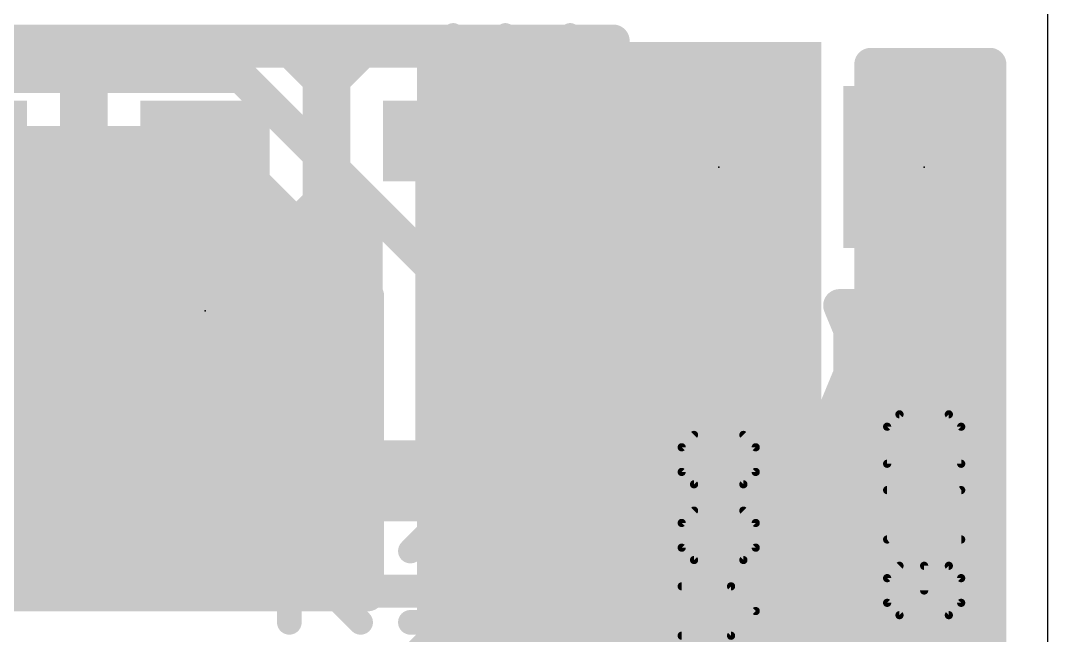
# Model space of a CAD drawing. Extents: x 2.9 to 30.2, y 6.6 to 27.7.
# Drawn here: x 23.88 to 30.23, y 16.03 to 19.83 of the extents above; entities that cross this region are included whole.
import ezdxf

# ---------------------------------------------------------------- set-up
doc = ezdxf.new("R2010")
doc.units = 0
for name, color, linetype in [('1', 22, 'CONTINUOUS'), ('16', 175, 'CONTINUOUS'), ('18', 82, 'CONTINUOUS'), ('20', 7, 'CONTINUOUS'), ('21', 2, 'CONTINUOUS'), ('23', 7, 'CONTINUOUS'), ('25', 253, 'CONTINUOUS')]:
    doc.layers.add(name, color=color, linetype=linetype)

# ---------------------------------------------------------------- blocks, each defined once
blk = doc.blocks.new('RECT')
blk.add_solid([(-0.5, -0.5), (0.5, -0.5), (-0.5, 0.5), (0.5, 0.5)])
blk = doc.blocks.new('ROUNDV')
at = {"const_width": 0.5}
blk.add_lwpolyline([(0, -0.25, 1), (0, 0.25, 1), (0, -0.25)], format="xyb", dxfattribs=at)

msp = doc.modelspace()

# ---------------------------------------------------------------- linework, layer by layer
at = {"layer": '1', "const_width": 0.2032}
for points in [[(16.9096, 19.702), (27.5419, 19.702)], [(27.5419, 19.702), (27.3892, 19.5493)], [(24.0453, 19.6388), (22.9927, 19.6388)], [(24.2238, 19.4603), (24.0453, 19.6388)], [(24.4927, 19.6388), (24.3142, 19.4603)], [(25.5453, 19.6388), (24.4927, 19.6388)], [(25.7238, 19.4603), (25.5453, 19.6388)], [(25.9927, 19.6388), (25.8142, 19.4603)], [(27.0453, 19.6388), (25.9927, 19.6388)], [(27.2238, 19.4603), (27.0453, 19.6388)], [(27.3892, 19.5493), (27.3892, 18.2967)], [(24.1768, 19.5072), (24.3612, 19.5072)], [(24.2238, 18.7077), (24.2238, 19.4603)], [(24.3142, 19.4603), (24.3142, 18.7077)], [(25.6768, 19.5072), (25.8612, 19.5072)], [(25.7238, 18.7077), (25.7238, 19.4603)], [(25.8142, 19.4603), (25.8142, 18.7077)], [(27.1768, 19.5072), (27.3892, 19.5072)], [(27.2238, 18.7077), (27.2238, 19.4603)], [(24.2238, 19.304), (24.3142, 19.304)], [(25.7238, 19.304), (25.8142, 19.304)], [(27.2238, 19.304), (27.3892, 19.304)], [(24.2238, 19.1008), (24.3142, 19.1008)], [(25.7238, 19.1008), (25.8142, 19.1008)], [(27.2238, 19.1008), (27.3892, 19.1008)], [(24.2238, 18.8976), (24.3142, 18.8976)], [(25.7238, 18.8976), (25.8142, 18.8976)], [(27.2238, 18.8976), (27.3892, 18.8976)], [(28.321, 18.796), (28.194, 18.923)], [(29.3624, 18.0674), (29.3624, 18.8214)], [(29.3624, 18.8214), (29.5656, 18.8214)], [(29.5656, 18.8214), (29.5656, 18.0674)], [(28.321, 17.78), (28.321, 18.796)], [(24.0453, 18.5292), (24.2238, 18.7077)], [(24.2105, 18.6944), (24.3275, 18.6944)], [(24.3142, 18.7077), (24.4634, 18.5585)], [(25.5746, 18.5585), (25.7238, 18.7077)], [(25.7105, 18.6944), (25.8275, 18.6944)], [(25.8142, 18.7077), (25.9927, 18.5292)], [(27.0453, 18.5292), (27.2238, 18.7077)], [(27.2105, 18.6944), (27.3892, 18.6944)], [(29.3624, 18.6944), (29.5656, 18.6944)], [(24.0238, 17.5388), (24.0238, 18.5292)], [(24.0238, 18.5292), (24.0453, 18.5292)], [(24.4634, 18.5585), (24.4634, 18.034)], [(25.5746, 18.034), (25.5746, 18.5585)], [(25.9927, 18.5292), (26.0142, 18.5292)], [(26.0142, 18.5292), (26.0142, 17.5388)], [(27.0238, 18.2386), (27.0238, 18.5292)], [(27.0238, 18.5292), (27.0453, 18.5292)], [(24.0238, 18.4912), (24.4634, 18.4912)], [(25.5746, 18.4912), (26.0142, 18.4912)], [(27.0238, 18.4912), (27.3892, 18.4912)], [(29.3624, 18.4912), (29.5656, 18.4912)], [(24.0238, 18.288), (24.4634, 18.288)], [(25.5746, 18.288), (26.0142, 18.288)], [(27.0238, 18.288), (27.3979, 18.288)], [(27.3892, 18.2967), (27.5677, 18.1182)], [(29.3624, 18.288), (29.5656, 18.288)], [(27.6519, 17.6105), (27.0238, 18.2386)], [(27.5677, 18.1182), (27.7218, 18.1182)], [(27.7218, 18.1182), (27.638, 17.9159)], [(24.0238, 18.0848), (24.4634, 18.0848)], [(25.5746, 18.0848), (26.0142, 18.0848)], [(27.1776, 18.0848), (27.708, 18.0848)], [(29.004, 17.9159), (28.9412, 18.0674)], [(28.9412, 18.0674), (29.3624, 18.0674)], [(29.3624, 18.0848), (29.5656, 18.0848)], [(29.5656, 18.0674), (29.8704, 18.0674)], [(29.8704, 18.0674), (29.8704, 11.9135)], [(24.4634, 18.034), (25.019, 18.034)], [(25.019, 18.034), (24.4634, 18.034)], [(24.4634, 18.034), (24.4634, 17.5095)], [(25.5746, 18.034), (25.019, 18.034)], [(25.019, 18.034), (25.019, 18.034)], [(25.019, 18.034), (25.5746, 18.034)], [(25.019, 18.034), (25.019, 18.034)], [(25.5746, 17.5095), (25.5746, 18.034)], [(26.519, 18.034), (26.6537, 18.034)], [(26.6537, 18.034), (27.3275, 17.3602)], [(24.0238, 17.8816), (24.4634, 17.8816)], [(25.5746, 17.8816), (26.0142, 17.8816)], [(27.3808, 17.8816), (27.638, 17.8816)], [(27.638, 17.9159), (27.638, 17.6441)], [(29.004, 17.6441), (29.004, 17.9159)], [(29.004, 17.8816), (29.8704, 17.8816)], [(24.0238, 17.6784), (24.4634, 17.6784)], [(25.5746, 17.6784), (26.0142, 17.6784)], [(27.584, 17.6784), (27.638, 17.6784)], [(29.004, 17.6784), (29.8704, 17.6784)], [(27.638, 17.6441), (27.6519, 17.6105)], [(28.9, 17.3931), (29.004, 17.6441)], [(24.0453, 17.5388), (24.0238, 17.5388)], [(24.2238, 17.3603), (24.0453, 17.5388)], [(24.4634, 17.5095), (24.3142, 17.3603)], [(25.7238, 17.3603), (25.5746, 17.5095)], [(25.9927, 17.5388), (25.8142, 17.3603)], [(26.0142, 17.5388), (25.9927, 17.5388)], [(24.1088, 17.4752), (24.4291, 17.4752)], [(25.6088, 17.4752), (25.9291, 17.4752)], [(28.934, 17.4752), (29.8704, 17.4752)], [(24.2238, 16.7086), (24.2238, 17.3603)], [(24.3142, 17.3603), (24.3142, 16.7086)], [(25.7238, 16.7086), (25.7238, 17.3603)], [(25.8142, 17.3603), (25.8142, 16.7086)], [(27.3275, 17.3602), (27.3275, 16.3022)], [(27.7339, 16.2943), (27.7339, 17.4127)], [(27.7339, 17.4127), (27.742, 17.3931)], [(27.742, 17.3931), (27.9341, 17.201)], [(28.7079, 17.201), (28.9, 17.3931)], [(24.2238, 17.272), (24.3142, 17.272)], [(25.7238, 17.272), (25.8142, 17.272)], [(27.7339, 17.272), (27.8631, 17.272)], [(28.7789, 17.272), (29.8704, 17.272)], [(27.9341, 17.201), (28.1851, 17.097)], [(28.4569, 17.097), (28.7079, 17.201)], [(24.2238, 17.0688), (24.3142, 17.0688)], [(25.7238, 17.0688), (25.8142, 17.0688)], [(27.7339, 17.0688), (29.8704, 17.0688)], [(28.1851, 17.097), (28.4569, 17.097)], [(24.2238, 16.8656), (24.3142, 16.8656)], [(25.7238, 16.8656), (25.8142, 16.8656)], [(27.7339, 16.8656), (29.8704, 16.8656)], [(24.3142, 16.7086), (24.2238, 16.7086)], [(25.8142, 16.7086), (25.7238, 16.7086)], [(27.7339, 16.6624), (29.8704, 16.6624)], [(27.7339, 16.4592), (29.8704, 16.4592)], [(22.6349, 16.3022), (27.3275, 16.3022)], [(27.9659, 16.1982), (27.7339, 16.2943)], [(27.8264, 16.256), (29.8704, 16.256)], [(28.158, 16.0061), (27.9659, 16.1982)], [(28.1113, 16.0528), (29.8704, 16.0528)], [(28.262, 15.7551), (28.158, 16.0061)]]:
    msp.add_lwpolyline(points, dxfattribs=at)
at = {"layer": '1', "const_width": 0.1016}
for points in [[(27.5779, 19.6661, 1), (27.506, 19.7379)], [(27.5419, 19.6512, 1), (27.5419, 19.7528)], [(24.0812, 19.6747, 1), (24.0093, 19.6029)], [(24.0453, 19.588, 1), (24.0453, 19.6896)], [(24.4927, 19.6896, 1), (24.4927, 19.588)], [(24.5287, 19.6029, 1), (24.4568, 19.6747)], [(25.5812, 19.6747, 1), (25.5093, 19.6029)], [(25.5453, 19.588, 1), (25.5453, 19.6896)], [(25.9927, 19.6896, 1), (25.9927, 19.588)], [(26.0287, 19.6029, 1), (25.9568, 19.6747)], [(27.0812, 19.6747, 1), (27.0093, 19.6029)], [(27.0453, 19.588, 1), (27.0453, 19.6896)], [(27.44, 19.5493, 1), (27.3384, 19.5493)], [(27.3533, 19.5852, 1), (27.4251, 19.5133)], [(24.1768, 19.558, 1), (24.1768, 19.4564)], [(24.2746, 19.4603, 1), (24.173, 19.4603)], [(24.365, 19.4603, 1), (24.2634, 19.4603)], [(24.3612, 19.4564, 1), (24.3612, 19.558)], [(25.6768, 19.558, 1), (25.6768, 19.4564)], [(25.7746, 19.4603, 1), (25.673, 19.4603)], [(25.865, 19.4603, 1), (25.7634, 19.4603)], [(25.8612, 19.4564, 1), (25.8612, 19.558)], [(27.1768, 19.558, 1), (27.1768, 19.4564)], [(27.2746, 19.4603, 1), (27.173, 19.4603)], [(27.3892, 19.4564, 1), (27.3892, 19.558)], [(24.1879, 19.4243, 1), (24.2597, 19.4962)], [(24.2783, 19.4962, 1), (24.3501, 19.4243)], [(25.6879, 19.4243, 1), (25.7597, 19.4962)], [(25.7783, 19.4962, 1), (25.8501, 19.4243)], [(27.1879, 19.4243, 1), (27.2597, 19.4962)], [(24.2238, 19.3548, 1), (24.2238, 19.2532)], [(24.3142, 19.2532, 1), (24.3142, 19.3548)], [(25.7238, 19.3548, 1), (25.7238, 19.2532)], [(25.8142, 19.2532, 1), (25.8142, 19.3548)], [(27.2238, 19.3548, 1), (27.2238, 19.2532)], [(27.3892, 19.2532, 1), (27.3892, 19.3548)], [(24.2238, 19.1516, 1), (24.2238, 19.05)], [(24.3142, 19.05, 1), (24.3142, 19.1516)], [(25.7238, 19.1516, 1), (25.7238, 19.05)], [(25.8142, 19.05, 1), (25.8142, 19.1516)], [(27.2238, 19.1516, 1), (27.2238, 19.05)], [(27.3892, 19.05, 1), (27.3892, 19.1516)], [(24.2238, 18.9484, 1), (24.2238, 18.8468)], [(24.3142, 18.8468, 1), (24.3142, 18.9484)], [(25.7238, 18.9484, 1), (25.7238, 18.8468)], [(25.8142, 18.8468, 1), (25.8142, 18.9484)], [(27.2238, 18.9484, 1), (27.2238, 18.8468)], [(27.3892, 18.8468, 1), (27.3892, 18.9484)], [(28.2299, 18.9589, 1), (28.1581, 18.8871)], [(29.4132, 18.8214, 1), (29.3116, 18.8214)], [(29.3624, 18.8722, 1), (29.3624, 18.7706)], [(29.6164, 18.8214, 1), (29.5148, 18.8214)], [(29.5656, 18.7706, 1), (29.5656, 18.8722)], [(28.3718, 18.796, 1), (28.2702, 18.796)], [(28.2851, 18.7601, 1), (28.3569, 18.8319)], [(24.2105, 18.7452, 1), (24.2105, 18.6436)], [(24.2597, 18.6718, 1), (24.1879, 18.7437)], [(24.3501, 18.7437, 1), (24.2783, 18.6718)], [(24.3275, 18.6436, 1), (24.3275, 18.7452)], [(25.7105, 18.7452, 1), (25.7105, 18.6436)], [(25.7597, 18.6718, 1), (25.6879, 18.7437)], [(25.8501, 18.7437, 1), (25.7783, 18.6718)], [(25.8275, 18.6436, 1), (25.8275, 18.7452)], [(27.2105, 18.7452, 1), (27.2105, 18.6436)], [(27.2597, 18.6718, 1), (27.1879, 18.7437)], [(27.3892, 18.6436, 1), (27.3892, 18.7452)], [(29.3624, 18.7452, 1), (29.3624, 18.6436)], [(29.5656, 18.6436, 1), (29.5656, 18.7452)], [(24.173, 18.7077, 1), (24.2746, 18.7077)], [(24.2634, 18.7077, 1), (24.365, 18.7077)], [(25.673, 18.7077, 1), (25.7746, 18.7077)], [(25.7634, 18.7077, 1), (25.865, 18.7077)], [(27.173, 18.7077, 1), (27.2746, 18.7077)], [(24.0746, 18.5292, 1), (23.973, 18.5292)], [(24.0238, 18.58, 1), (24.0238, 18.4784)], [(24.0093, 18.5651, 1), (24.0812, 18.4933)], [(24.0453, 18.4784, 1), (24.0453, 18.58)], [(24.5142, 18.5585, 1), (24.4126, 18.5585)], [(24.4275, 18.5226, 1), (24.4993, 18.5945)], [(25.6254, 18.5585, 1), (25.5238, 18.5585)], [(25.5387, 18.5945, 1), (25.6105, 18.5226)], [(25.9927, 18.58, 1), (25.9927, 18.4784)], [(25.9568, 18.4933, 1), (26.0287, 18.5651)], [(26.065, 18.5292, 1), (25.9634, 18.5292)], [(26.0142, 18.4784, 1), (26.0142, 18.58)], [(27.0746, 18.5292, 1), (26.973, 18.5292)], [(27.0238, 18.58, 1), (27.0238, 18.4784)], [(27.0093, 18.5651, 1), (27.0812, 18.4933)], [(27.0453, 18.4784, 1), (27.0453, 18.58)], [(24.0238, 18.542, 1), (24.0238, 18.4404)], [(24.4634, 18.4404, 1), (24.4634, 18.542)], [(25.5746, 18.542, 1), (25.5746, 18.4404)], [(26.0142, 18.4404, 1), (26.0142, 18.542)], [(27.0238, 18.542, 1), (27.0238, 18.4404)], [(27.3892, 18.4404, 1), (27.3892, 18.542)], [(29.3624, 18.542, 1), (29.3624, 18.4404)], [(29.5656, 18.4404, 1), (29.5656, 18.542)], [(24.0238, 18.3388, 1), (24.0238, 18.2372)], [(24.4634, 18.2372, 1), (24.4634, 18.3388)], [(25.5746, 18.3388, 1), (25.5746, 18.2372)], [(26.0142, 18.2372, 1), (26.0142, 18.3388)], [(27.0238, 18.3388, 1), (27.0238, 18.2372)], [(27.4251, 18.3327, 1), (27.3533, 18.2608)], [(27.3384, 18.2967, 1), (27.44, 18.2967)], [(27.3979, 18.2372, 1), (27.3979, 18.3388)], [(29.3624, 18.3388, 1), (29.3624, 18.2372)], [(29.5656, 18.2372, 1), (29.5656, 18.3388)], [(27.0597, 18.2746, 1), (26.9879, 18.2027)], [(26.973, 18.2386, 1), (27.0746, 18.2386)], [(27.5677, 18.169, 1), (27.5677, 18.0674)], [(27.7687, 18.0988, 1), (27.6749, 18.1376)], [(27.7218, 18.0674, 1), (27.7218, 18.169)], [(24.0238, 18.1356, 1), (24.0238, 18.034)], [(24.4634, 18.034, 1), (24.4634, 18.1356)], [(25.5746, 18.1356, 1), (25.5746, 18.034)], [(26.0142, 18.034, 1), (26.0142, 18.1356)], [(27.1776, 18.1356, 1), (27.1776, 18.034)], [(27.5318, 18.0823, 1), (27.6037, 18.1541)], [(27.708, 18.034, 1), (27.708, 18.1356)], [(28.9882, 18.0868, 1), (28.8943, 18.048)], [(28.9412, 18.1182, 1), (28.9412, 18.0166)], [(29.3624, 18.1356, 1), (29.3624, 18.034)], [(29.3624, 18.0166, 1), (29.3624, 18.1182)], [(29.5656, 18.1182, 1), (29.5656, 18.0166)], [(29.5656, 18.034, 1), (29.5656, 18.1356)], [(29.9212, 18.0674, 1), (29.8196, 18.0674)], [(29.8704, 18.0166, 1), (29.8704, 18.1182)], [(24.4634, 18.0848, 1), (24.4634, 17.9832)], [(24.4634, 18.0848, 1), (24.4634, 17.9832)], [(24.5142, 18.034, 1), (24.4126, 18.034)], [(25.019, 18.0848, 1), (25.019, 17.9832)], [(25.0698, 18.034, 1), (24.9682, 18.034)], [(25.019, 18.0848, 1), (25.019, 17.9832)], [(25.0698, 18.034, 1), (24.9682, 18.034)], [(25.019, 17.9832, 1), (25.019, 18.0848)], [(25.019, 17.9832, 1), (25.019, 18.0848)], [(25.6254, 18.034, 1), (25.5238, 18.034)], [(25.5746, 17.9832, 1), (25.5746, 18.0848)], [(25.5746, 17.9832, 1), (25.5746, 18.0848)], [(26.519, 18.0848, 1), (26.519, 17.9832)], [(26.6896, 18.0699, 1), (26.6178, 17.9981)], [(26.6537, 17.9832, 1), (26.6537, 18.0848)], [(29.3116, 18.0674, 1), (29.4132, 18.0674)], [(29.5148, 18.0674, 1), (29.6164, 18.0674)], [(24.4126, 18.034, 1), (24.5142, 18.034)], [(24.9682, 18.034, 1), (25.0698, 18.034)], [(24.9682, 18.034, 1), (25.0698, 18.034)], [(25.5238, 18.034, 1), (25.6254, 18.034)], [(24.0238, 17.9324, 1), (24.0238, 17.8308)], [(24.4634, 17.8308, 1), (24.4634, 17.9324)], [(25.5746, 17.9324, 1), (25.5746, 17.8308)], [(26.0142, 17.8308, 1), (26.0142, 17.9324)], [(27.3808, 17.9324, 1), (27.3808, 17.8308)], [(27.6888, 17.9159, 1), (27.5872, 17.9159)], [(27.5911, 17.9353, 1), (27.6849, 17.8964)], [(27.638, 17.8308, 1), (27.638, 17.9324)], [(29.0548, 17.9159, 1), (28.9532, 17.9159)], [(29.004, 17.9324, 1), (29.004, 17.8308)], [(28.9571, 17.8964, 1), (29.0509, 17.9353)], [(29.8704, 17.8308, 1), (29.8704, 17.9324)], [(24.0238, 17.7292, 1), (24.0238, 17.6276)], [(24.4634, 17.6276, 1), (24.4634, 17.7292)], [(25.5746, 17.7292, 1), (25.5746, 17.6276)], [(26.0142, 17.6276, 1), (26.0142, 17.7292)], [(27.584, 17.7292, 1), (27.584, 17.6276)], [(27.638, 17.6276, 1), (27.638, 17.7292)], [(28.2702, 17.78, 1), (28.3718, 17.78)], [(29.004, 17.7292, 1), (29.004, 17.6276)], [(29.8704, 17.6276, 1), (29.8704, 17.7292)], [(27.6849, 17.6636, 1), (27.5911, 17.6247)], [(29.0509, 17.6247, 1), (28.9571, 17.6636)], [(27.5872, 17.6441, 1), (27.6888, 17.6441)], [(27.605, 17.5911, 1), (27.6989, 17.6299)], [(27.616, 17.5746, 1), (27.6879, 17.6464)], [(28.9532, 17.6441, 1), (29.0548, 17.6441)], [(24.0238, 17.5896, 1), (24.0238, 17.488)], [(23.973, 17.5388, 1), (24.0746, 17.5388)], [(24.0812, 17.5747, 1), (24.0093, 17.5029)], [(24.0453, 17.488, 1), (24.0453, 17.5896)], [(24.4993, 17.4735, 1), (24.4275, 17.5454)], [(25.6105, 17.5454, 1), (25.5387, 17.4735)], [(25.9927, 17.5896, 1), (25.9927, 17.488)], [(26.0287, 17.5029, 1), (25.9568, 17.5747)], [(25.9634, 17.5388, 1), (26.065, 17.5388)], [(26.0142, 17.488, 1), (26.0142, 17.5896)], [(24.1088, 17.526, 1), (24.1088, 17.4244)], [(24.4126, 17.5095, 1), (24.5142, 17.5095)], [(24.4291, 17.4244, 1), (24.4291, 17.526)], [(25.5238, 17.5095, 1), (25.6254, 17.5095)], [(25.6088, 17.526, 1), (25.6088, 17.4244)], [(25.9291, 17.4244, 1), (25.9291, 17.526)], [(28.934, 17.526, 1), (28.934, 17.4244)], [(29.8704, 17.4244, 1), (29.8704, 17.526)], [(24.2746, 17.3603, 1), (24.173, 17.3603)], [(24.365, 17.3603, 1), (24.2634, 17.3603)], [(25.7746, 17.3603, 1), (25.673, 17.3603)], [(25.865, 17.3603, 1), (25.7634, 17.3603)], [(27.3783, 17.3602, 1), (27.2767, 17.3602)], [(27.7808, 17.4321, 1), (27.6869, 17.3933)], [(27.7847, 17.4127, 1), (27.6831, 17.4127)], [(27.7779, 17.429, 1), (27.7061, 17.3572)], [(27.695, 17.3737, 1), (27.7889, 17.4125)], [(28.8531, 17.4125, 1), (28.9469, 17.3737)], [(28.9359, 17.3572, 1), (28.8641, 17.429)], [(24.1879, 17.3243, 1), (24.2597, 17.3962)], [(24.2783, 17.3962, 1), (24.3501, 17.3243)], [(25.6879, 17.3243, 1), (25.7597, 17.3962)], [(25.7783, 17.3962, 1), (25.8501, 17.3243)], [(27.2915, 17.3243, 1), (27.3634, 17.3962)], [(24.2238, 17.3228, 1), (24.2238, 17.2212)], [(24.3142, 17.2212, 1), (24.3142, 17.3228)], [(25.7238, 17.3228, 1), (25.7238, 17.2212)], [(25.8142, 17.2212, 1), (25.8142, 17.3228)], [(27.7339, 17.3228, 1), (27.7339, 17.2212)], [(27.8631, 17.2212, 1), (27.8631, 17.3228)], [(28.7789, 17.3228, 1), (28.7789, 17.2212)], [(29.8704, 17.2212, 1), (29.8704, 17.3228)], [(27.9535, 17.2479, 1), (27.9147, 17.154)], [(27.8982, 17.1651, 1), (27.97, 17.2369)], [(28.672, 17.2369, 1), (28.7438, 17.1651)], [(28.7273, 17.154, 1), (28.6884, 17.2479)], [(24.2238, 17.1196, 1), (24.2238, 17.018)], [(24.3142, 17.018, 1), (24.3142, 17.1196)], [(25.7238, 17.1196, 1), (25.7238, 17.018)], [(25.8142, 17.018, 1), (25.8142, 17.1196)], [(27.7339, 17.1196, 1), (27.7339, 17.018)], [(28.1851, 17.1478, 1), (28.1851, 17.0462)], [(28.1657, 17.0501, 1), (28.2046, 17.1439)], [(28.4374, 17.1439, 1), (28.4763, 17.0501)], [(28.4569, 17.0462, 1), (28.4569, 17.1478)], [(29.8704, 17.018, 1), (29.8704, 17.1196)], [(24.2238, 16.9164, 1), (24.2238, 16.8148)], [(24.3142, 16.8148, 1), (24.3142, 16.9164)], [(25.7238, 16.9164, 1), (25.7238, 16.8148)], [(25.8142, 16.8148, 1), (25.8142, 16.9164)], [(27.7339, 16.9164, 1), (27.7339, 16.8148)], [(29.8704, 16.8148, 1), (29.8704, 16.9164)], [(24.2238, 16.7594, 1), (24.2238, 16.6578)], [(24.173, 16.7086, 1), (24.2746, 16.7086)], [(24.2634, 16.7086, 1), (24.365, 16.7086)], [(24.3142, 16.6578, 1), (24.3142, 16.7594)], [(25.7238, 16.7594, 1), (25.7238, 16.6578)], [(25.673, 16.7086, 1), (25.7746, 16.7086)], [(25.7634, 16.7086, 1), (25.865, 16.7086)], [(25.8142, 16.6578, 1), (25.8142, 16.7594)], [(27.7339, 16.7132, 1), (27.7339, 16.6116)], [(29.8704, 16.6116, 1), (29.8704, 16.7132)], [(27.7339, 16.51, 1), (27.7339, 16.4084)], [(29.8704, 16.4084, 1), (29.8704, 16.51)], [(27.3275, 16.2514, 1), (27.3275, 16.353)], [(27.7533, 16.3413, 1), (27.7144, 16.2474)], [(27.2767, 16.3022, 1), (27.3783, 16.3022)], [(27.6831, 16.2943, 1), (27.7847, 16.2943)], [(27.8264, 16.3068, 1), (27.8264, 16.2052)], [(29.8704, 16.2052, 1), (29.8704, 16.3068)], [(28.0018, 16.2341, 1), (27.93, 16.1623)], [(27.9464, 16.1513, 1), (27.9853, 16.2451)], [(28.1113, 16.1036, 1), (28.1113, 16.002)], [(29.8704, 16.002, 1), (29.8704, 16.1036)], [(28.2049, 16.0255, 1), (28.1111, 15.9866)], [(28.1221, 15.9702, 1), (28.1939, 16.042)]]:
    msp.add_lwpolyline(points, format="xyb", dxfattribs=at)
at = {"layer": '16', "const_width": 0.2032}
for points in [[(29.1338, 14.5883), (29.1338, 19.558)], [(29.1338, 19.558), (29.8704, 19.558)], [(29.8704, 19.558), (29.8704, 11.9135)], [(15.1611, 19.4818), (25.2422, 19.4818)], [(25.2422, 19.4818), (27.579, 17.145)], [(29.1338, 19.5072), (29.8704, 19.5072)], [(29.1338, 19.304), (29.8704, 19.304)], [(17.5378, 19.0754), (25.0739, 19.0754)], [(25.0739, 19.0754), (26.0242, 18.1251)], [(29.1338, 19.1008), (29.8704, 19.1008)], [(17.753, 18.8976), (25.2517, 18.8976)], [(29.1338, 18.8976), (29.8704, 18.8976)], [(17.9472, 18.6944), (25.4549, 18.6944)], [(29.1338, 18.6944), (29.8704, 18.6944)], [(18.1029, 18.4912), (25.6581, 18.4912)], [(29.1338, 18.4912), (29.8704, 18.4912)], [(18.2286, 18.288), (25.8613, 18.288)], [(29.1338, 18.288), (29.8704, 18.288)], [(26.0242, 18.1251), (26.0242, 16.2796)], [(18.3265, 18.0848), (26.0242, 18.0848)], [(29.1338, 18.0848), (29.8704, 18.0848)], [(18.4008, 17.8816), (26.0242, 17.8816)], [(29.1338, 17.8816), (29.8704, 17.8816)], [(27.686, 17.145), (28.321, 17.78)], [(18.4563, 17.6784), (26.0242, 17.6784)], [(29.1338, 17.6784), (29.8704, 17.6784)], [(18.4945, 17.4752), (26.0242, 17.4752)], [(29.1338, 17.4752), (29.8704, 17.4752)], [(18.5166, 17.272), (26.0242, 17.272)], [(29.1338, 17.272), (29.8704, 17.272)], [(27.315, 16.881), (27.579, 17.145)], [(27.579, 17.145), (27.579, 15.6192)], [(27.579, 17.145), (27.686, 17.145)], [(16.2306, 17.0688), (26.0242, 17.0688)], [(29.1338, 17.0688), (29.8704, 17.0688)], [(18.5002, 16.8656), (26.0242, 16.8656)], [(27.315, 16.881), (26.3072, 15.8732)], [(28.575, 15.621), (27.315, 16.881)], [(29.1338, 16.8656), (29.8704, 16.8656)], [(18.4678, 16.6624), (26.0242, 16.6624)], [(29.1338, 16.6624), (29.8704, 16.6624)], [(22.468, 16.4592), (26.0242, 16.4592)], [(29.1338, 16.4592), (29.8704, 16.4592)], [(26.0242, 16.2796), (22.6575, 16.2796)], [(29.1338, 16.256), (29.8704, 16.256)], [(29.1338, 16.0528), (29.8704, 16.0528)]]:
    msp.add_lwpolyline(points, dxfattribs=at)
at = {"layer": '16', "const_width": 0.1016}
for points in [[(29.1846, 19.558, 1), (29.083, 19.558)], [(29.1338, 19.6088, 1), (29.1338, 19.5072)], [(29.9212, 19.558, 1), (29.8196, 19.558)], [(29.8704, 19.5072, 1), (29.8704, 19.6088)], [(25.2781, 19.5177, 1), (25.2063, 19.4459)], [(25.2422, 19.431, 1), (25.2422, 19.5326)], [(29.1338, 19.558, 1), (29.1338, 19.4564)], [(29.8704, 19.4564, 1), (29.8704, 19.558)], [(29.1338, 19.3548, 1), (29.1338, 19.2532)], [(29.8704, 19.2532, 1), (29.8704, 19.3548)], [(25.1098, 19.1113, 1), (25.0379, 19.0395)], [(25.0739, 19.0246, 1), (25.0739, 19.1262)], [(29.1338, 19.1516, 1), (29.1338, 19.05)], [(29.8704, 19.05, 1), (29.8704, 19.1516)], [(25.2517, 18.8468, 1), (25.2517, 18.9484)], [(29.1338, 18.9484, 1), (29.1338, 18.8468)], [(29.8704, 18.8468, 1), (29.8704, 18.9484)], [(25.4549, 18.6436, 1), (25.4549, 18.7452)], [(29.1338, 18.7452, 1), (29.1338, 18.6436)], [(29.8704, 18.6436, 1), (29.8704, 18.7452)], [(25.6581, 18.4404, 1), (25.6581, 18.542)], [(29.1338, 18.542, 1), (29.1338, 18.4404)], [(29.8704, 18.4404, 1), (29.8704, 18.542)], [(25.8613, 18.2372, 1), (25.8613, 18.3388)], [(29.1338, 18.3388, 1), (29.1338, 18.2372)], [(29.8704, 18.2372, 1), (29.8704, 18.3388)], [(26.075, 18.1251, 1), (25.9734, 18.1251)], [(25.9883, 18.0891, 1), (26.0601, 18.161)], [(26.0242, 18.034, 1), (26.0242, 18.1356)], [(29.1338, 18.1356, 1), (29.1338, 18.034)], [(29.8704, 18.034, 1), (29.8704, 18.1356)], [(26.0242, 17.8308, 1), (26.0242, 17.9324)], [(29.1338, 17.9324, 1), (29.1338, 17.8308)], [(29.8704, 17.8308, 1), (29.8704, 17.9324)], [(28.3569, 17.7441, 1), (28.2851, 17.8159)], [(26.0242, 17.6276, 1), (26.0242, 17.7292)], [(29.1338, 17.7292, 1), (29.1338, 17.6276)], [(29.8704, 17.6276, 1), (29.8704, 17.7292)], [(26.0242, 17.4244, 1), (26.0242, 17.526)], [(29.1338, 17.526, 1), (29.1338, 17.4244)], [(29.8704, 17.4244, 1), (29.8704, 17.526)], [(26.0242, 17.2212, 1), (26.0242, 17.3228)], [(29.1338, 17.3228, 1), (29.1338, 17.2212)], [(29.8704, 17.2212, 1), (29.8704, 17.3228)], [(27.6298, 17.145, 1), (27.5282, 17.145)], [(27.579, 17.1958, 1), (27.579, 17.0942)], [(27.6149, 17.1091, 1), (27.5431, 17.1809)], [(27.5431, 17.1091, 1), (27.6149, 17.1809)], [(27.6501, 17.1809, 1), (27.7219, 17.1091)], [(27.686, 17.0942, 1), (27.686, 17.1958)], [(26.0242, 17.018, 1), (26.0242, 17.1196)], [(29.1338, 17.1196, 1), (29.1338, 17.018)], [(29.8704, 17.018, 1), (29.8704, 17.1196)], [(26.0242, 16.8148, 1), (26.0242, 16.9164)], [(27.3509, 16.9169, 1), (27.2791, 16.8451)], [(27.2791, 16.9169, 1), (27.3509, 16.8451)], [(27.3509, 16.8451, 1), (27.2791, 16.9169)], [(29.1338, 16.9164, 1), (29.1338, 16.8148)], [(29.8704, 16.8148, 1), (29.8704, 16.9164)], [(26.0242, 16.6116, 1), (26.0242, 16.7132)], [(29.1338, 16.7132, 1), (29.1338, 16.6116)], [(29.8704, 16.6116, 1), (29.8704, 16.7132)], [(26.0242, 16.4084, 1), (26.0242, 16.51)], [(29.1338, 16.51, 1), (29.1338, 16.4084)], [(29.8704, 16.4084, 1), (29.8704, 16.51)], [(26.0242, 16.2288, 1), (26.0242, 16.3304)], [(25.9734, 16.2796, 1), (26.075, 16.2796)], [(29.1338, 16.3068, 1), (29.1338, 16.2052)], [(29.8704, 16.2052, 1), (29.8704, 16.3068)], [(29.1338, 16.1036, 1), (29.1338, 16.002)], [(29.8704, 16.002, 1), (29.8704, 16.1036)]]:
    msp.add_lwpolyline(points, format="xyb", dxfattribs=at)
at = {"layer": '20'}
msp.add_line((30.226, 26.162), (30.226, 8.128), dxfattribs=at)
at = {"layer": '21'}
for points, const_width in [([(27.119, 19.134), (27.369, 19.134)], 0.2032), ([(27.369, 19.134), (27.369, 16.934)], 0.2032), ([(29.3113, 17.395), (29.235, 17.3187)], 0.0508), ([(29.6163, 17.395), (29.3113, 17.395)], 0.0508), ([(29.6926, 17.3187), (29.6163, 17.395)], 0.0508), ([(29.235, 17.3187), (29.235, 17.0899)], 0.0508), ([(29.6926, 17.0899), (29.6926, 17.3187)], 0.0508), ([(28.0413, 17.268), (27.965, 17.1917)], 0.0508), ([(28.4226, 17.1917), (28.3463, 17.268)], 0.0508), ([(27.965, 17.1917), (27.965, 17.0392)], 0.0508), ([(28.4226, 17.0392), (28.4226, 17.1917)], 0.0508), ([(29.235, 17.0899), (29.6926, 17.0899)], 0.0508), ([(27.119, 16.934), (27.369, 16.934)], 0.2032), ([(27.965, 17.0392), (28.0413, 16.9629)], 0.0508), ([(28.3463, 16.9629), (28.4226, 17.0392)], 0.0508), ([(28.0413, 16.9629), (28.3463, 16.9629)], 0.0508), ([(29.235, 16.6222), (29.6926, 16.9272)], 0.0508), ([(29.6926, 16.9272), (29.235, 16.9272)], 0.0508), ([(28.0413, 16.8002), (27.965, 16.724)], 0.0508), ([(28.4226, 16.724), (28.3463, 16.8002)], 0.0508), ([(27.965, 16.724), (27.965, 16.5714)], 0.0508), ([(28.4226, 16.5714), (28.4226, 16.724)], 0.0508), ([(29.6926, 16.6222), (29.235, 16.6222)], 0.0508), ([(27.965, 16.5714), (28.0413, 16.4952)], 0.0508), ([(28.3463, 16.4952), (28.4226, 16.5714)], 0.0508), ([(28.0413, 16.4952), (28.3463, 16.4952)], 0.0508), ([(29.3113, 16.4595), (29.235, 16.3832)], 0.0508), ([(29.6163, 16.4595), (29.4638, 16.4595)], 0.0508), ([(29.4638, 16.4595), (29.4638, 16.3069)], 0.0508), ([(29.6926, 16.3832), (29.6163, 16.4595)], 0.0508), ([(29.235, 16.3832), (29.235, 16.2307)], 0.0508), ([(29.6926, 16.2307), (29.6926, 16.3832)], 0.0508), ([(28.2701, 16.3325), (27.965, 16.3325)], 0.0508), ([(28.4226, 16.1799), (28.2701, 16.3325)], 0.0508), ([(29.235, 16.2307), (29.3113, 16.1544)], 0.0508), ([(29.6163, 16.1544), (29.6926, 16.2307)], 0.0508), ([(28.2701, 16.0274), (28.4226, 16.1799)], 0.0508), ([(29.3113, 16.1544), (29.6163, 16.1544)], 0.0508), ([(27.965, 16.0274), (28.2701, 16.0274)], 0.0508)]:
    msp.add_lwpolyline(points, dxfattribs=dict(at, const_width=const_width))
for points, const_width in [([(27.119, 19.1848, 1), (27.119, 19.0832)], 0.1016), ([(27.4198, 19.134, 1), (27.3182, 19.134)], 0.1016), ([(27.369, 19.0832, 1), (27.369, 19.1848)], 0.1016), ([(29.3113, 17.4077, 1), (29.3113, 17.3823)], 0.0254), ([(29.3203, 17.386, 1), (29.3023, 17.404)], 0.0254), ([(29.6253, 17.404, 1), (29.6074, 17.386)], 0.0254), ([(29.6163, 17.3823, 1), (29.6163, 17.4077)], 0.0254), ([(29.2477, 17.3187, 1), (29.2223, 17.3187)], 0.0254), ([(29.226, 17.3277, 1), (29.244, 17.3097)], 0.0254), ([(29.7053, 17.3187, 1), (29.6799, 17.3187)], 0.0254), ([(29.6836, 17.3097, 1), (29.7016, 17.3277)], 0.0254), ([(28.0503, 17.259, 1), (28.0323, 17.277)], 0.0254), ([(28.3553, 17.277, 1), (28.3374, 17.259)], 0.0254), ([(27.9777, 17.1917, 1), (27.9523, 17.1917)], 0.0254), ([(27.956, 17.2007, 1), (27.974, 17.1827)], 0.0254), ([(28.4353, 17.1917, 1), (28.4099, 17.1917)], 0.0254), ([(28.4136, 17.1827, 1), (28.4316, 17.2007)], 0.0254), ([(29.235, 17.1026, 1), (29.235, 17.0772)], 0.0254), ([(29.2223, 17.0899, 1), (29.2477, 17.0899)], 0.0254), ([(29.6799, 17.0899, 1), (29.7053, 17.0899)], 0.0254), ([(29.6926, 17.0772, 1), (29.6926, 17.1026)], 0.0254), ([(27.119, 16.9848, 1), (27.119, 16.8832)], 0.1016), ([(27.369, 16.8832, 1), (27.369, 16.9848)], 0.1016), ([(27.974, 17.0482, 1), (27.956, 17.0302)], 0.0254), ([(27.9523, 17.0392, 1), (27.9777, 17.0392)], 0.0254), ([(28.4099, 17.0392, 1), (28.4353, 17.0392)], 0.0254), ([(28.4316, 17.0302, 1), (28.4136, 17.0482)], 0.0254), ([(27.3182, 16.934, 1), (27.4198, 16.934)], 0.1016), ([(28.0413, 16.9756, 1), (28.0413, 16.9502)], 0.0254), ([(28.0323, 16.9539, 1), (28.0503, 16.9719)], 0.0254), ([(28.3374, 16.9719, 1), (28.3553, 16.9539)], 0.0254), ([(28.3463, 16.9502, 1), (28.3463, 16.9756)], 0.0254), ([(29.235, 16.9399, 1), (29.235, 16.9145)], 0.0254), ([(29.6996, 16.9167, 1), (29.6856, 16.9378)], 0.0254), ([(29.6926, 16.9145, 1), (29.6926, 16.9399)], 0.0254), ([(28.0503, 16.7912, 1), (28.0323, 16.8092)], 0.0254), ([(28.3553, 16.8092, 1), (28.3374, 16.7912)], 0.0254), ([(27.9777, 16.724, 1), (27.9523, 16.724)], 0.0254), ([(27.956, 16.7329, 1), (27.974, 16.715)], 0.0254), ([(28.4353, 16.724, 1), (28.4099, 16.724)], 0.0254), ([(28.4136, 16.715, 1), (28.4316, 16.7329)], 0.0254), ([(29.235, 16.6349, 1), (29.235, 16.6095)], 0.0254), ([(29.228, 16.6327, 1), (29.2421, 16.6116)], 0.0254), ([(29.6926, 16.6095, 1), (29.6926, 16.6349)], 0.0254), ([(27.974, 16.5804, 1), (27.956, 16.5624)], 0.0254), ([(27.9523, 16.5714, 1), (27.9777, 16.5714)], 0.0254), ([(28.4099, 16.5714, 1), (28.4353, 16.5714)], 0.0254), ([(28.4316, 16.5624, 1), (28.4136, 16.5804)], 0.0254), ([(28.0413, 16.5079, 1), (28.0413, 16.4825)], 0.0254), ([(28.0323, 16.4862, 1), (28.0503, 16.5041)], 0.0254), ([(28.3374, 16.5041, 1), (28.3553, 16.4862)], 0.0254), ([(28.3463, 16.4825, 1), (28.3463, 16.5079)], 0.0254), ([(29.3203, 16.4505, 1), (29.3023, 16.4684)], 0.0254), ([(29.4638, 16.4722, 1), (29.4638, 16.4468)], 0.0254), ([(29.4765, 16.4595, 1), (29.4511, 16.4595)], 0.0254), ([(29.6253, 16.4684, 1), (29.6074, 16.4505)], 0.0254), ([(29.6163, 16.4468, 1), (29.6163, 16.4722)], 0.0254), ([(29.2477, 16.3832, 1), (29.2223, 16.3832)], 0.0254), ([(29.226, 16.3922, 1), (29.244, 16.3742)], 0.0254), ([(29.7053, 16.3832, 1), (29.6799, 16.3832)], 0.0254), ([(29.6836, 16.3742, 1), (29.7016, 16.3922)], 0.0254), ([(27.965, 16.3452, 1), (27.965, 16.3198)], 0.0254), ([(28.2791, 16.3414, 1), (28.2611, 16.3235)], 0.0254), ([(28.2701, 16.3198, 1), (28.2701, 16.3452)], 0.0254), ([(29.4511, 16.3069, 1), (29.4765, 16.3069)], 0.0254), ([(29.244, 16.2396, 1), (29.226, 16.2217)], 0.0254), ([(29.7016, 16.2217, 1), (29.6836, 16.2396)], 0.0254), ([(28.4316, 16.1709, 1), (28.4136, 16.1889)], 0.0254), ([(28.4136, 16.1709, 1), (28.4316, 16.1889)], 0.0254), ([(29.2223, 16.2307, 1), (29.2477, 16.2307)], 0.0254), ([(29.6799, 16.2307, 1), (29.7053, 16.2307)], 0.0254), ([(29.3113, 16.1671, 1), (29.3113, 16.1417)], 0.0254), ([(29.3023, 16.1454, 1), (29.3203, 16.1634)], 0.0254), ([(29.6074, 16.1634, 1), (29.6253, 16.1454)], 0.0254), ([(29.6163, 16.1417, 1), (29.6163, 16.1671)], 0.0254), ([(27.965, 16.0401, 1), (27.965, 16.0147)], 0.0254), ([(28.2611, 16.0364, 1), (28.2791, 16.0184)], 0.0254), ([(28.2701, 16.0147, 1), (28.2701, 16.0401)], 0.0254)]:
    msp.add_lwpolyline(points, format="xyb", dxfattribs=dict(at, const_width=const_width))
at = {"layer": '23'}
for p in [(28.194, 18.923), (29.464, 18.923), (25.019, 18.034)]:
    msp.add_point(p, dxfattribs=at)
at = {"layer": '25'}
for points, const_width in [([(26.5532, 19.7489), (26.5532, 19.6684)], 0.127), ([(26.8752, 19.6684), (26.8752, 19.7489)], 0.127), ([(27.1145, 19.5879), (27.2755, 19.7489)], 0.127), ([(27.2755, 19.7489), (27.2755, 19.2659)], 0.127), ([(26.5532, 19.6684), (26.7142, 19.5074)], 0.127), ([(26.7142, 19.5074), (26.8752, 19.6684)], 0.127), ([(26.7142, 19.5074), (26.7142, 19.2659)], 0.127), ([(27.1145, 19.2659), (27.4365, 19.2659)], 0.127), ([(25.5397, 16.1101), (25.5397, 16.7711)], 0.1524), ([(25.5397, 16.7711), (25.8702, 16.7711)], 0.1524), ([(25.8702, 16.7711), (25.9803, 16.6609)], 0.1524), ([(26.2881, 16.5507), (26.5084, 16.7711)], 0.1524), ([(26.5084, 16.7711), (26.5084, 16.1101)], 0.1524), ([(27.0365, 16.6609), (27.1467, 16.7711)], 0.1524), ([(27.1467, 16.7711), (27.367, 16.7711)], 0.1524), ([(27.367, 16.7711), (27.4772, 16.6609)], 0.1524), ([(25.9803, 16.6609), (25.9803, 16.4406)], 0.1524), ([(27.0365, 16.2203), (27.0365, 16.6609)], 0.1524), ([(27.0365, 16.2203), (27.4772, 16.6609)], 0.1524), ([(27.4772, 16.6609), (27.4772, 16.2203)], 0.1524), ([(25.9803, 16.4406), (25.8702, 16.3304)], 0.1524), ([(25.8702, 16.3304), (25.5397, 16.3304)], 0.1524), ([(25.76, 16.3304), (25.9803, 16.1101)], 0.1524), ([(27.1467, 16.1101), (27.0365, 16.2203)], 0.1524), ([(27.4772, 16.2203), (27.367, 16.1101)], 0.1524), ([(26.2881, 16.1101), (26.7288, 16.1101)], 0.1524), ([(27.367, 16.1101), (27.1467, 16.1101)], 0.1524)]:
    msp.add_lwpolyline(points, dxfattribs=dict(at, const_width=const_width))
for points, const_width in [([(26.5849, 19.7489, 1), (26.5214, 19.7489)], 0.0635), ([(26.9069, 19.7489, 1), (26.8434, 19.7489)], 0.0635), ([(27.3072, 19.7489, 1), (27.2438, 19.7489)], 0.0635), ([(27.298, 19.7265, 1), (27.253, 19.7714)], 0.0635), ([(26.5756, 19.6909, 1), (26.5307, 19.646)], 0.0635), ([(26.5214, 19.6684, 1), (26.5849, 19.6684)], 0.0635), ([(26.8434, 19.6684, 1), (26.9069, 19.6684)], 0.0635), ([(26.8976, 19.646, 1), (26.8527, 19.6909)], 0.0635), ([(27.092, 19.6104, 1), (27.1369, 19.5655)], 0.0635), ([(26.7459, 19.5074, 1), (26.6824, 19.5074)], 0.0635), ([(26.6917, 19.5299, 1), (26.7366, 19.485)], 0.0635), ([(26.6917, 19.485, 1), (26.7366, 19.5299)], 0.0635), ([(26.6824, 19.2659, 1), (26.7459, 19.2659)], 0.0635), ([(27.1145, 19.2977, 1), (27.1145, 19.2342)], 0.0635), ([(27.2438, 19.2659, 1), (27.3072, 19.2659)], 0.0635), ([(27.4365, 19.2342, 1), (27.4365, 19.2977)], 0.0635), ([(25.5778, 16.7711, 1), (25.5016, 16.7711)], 0.0762), ([(25.5397, 16.8092, 1), (25.5397, 16.733)], 0.0762), ([(25.8971, 16.798, 1), (25.8432, 16.7441)], 0.0762), ([(25.8702, 16.733, 1), (25.8702, 16.8092)], 0.0762), ([(26.5465, 16.7711, 1), (26.4703, 16.7711)], 0.0762), ([(26.5354, 16.7441, 1), (26.4815, 16.798)], 0.0762), ([(27.1467, 16.8092, 1), (27.1467, 16.733)], 0.0762), ([(27.1736, 16.7441, 1), (27.1197, 16.798)], 0.0762), ([(27.394, 16.798, 1), (27.3401, 16.7441)], 0.0762), ([(27.367, 16.733, 1), (27.367, 16.8092)], 0.0762), ([(26.0184, 16.6609, 1), (25.9422, 16.6609)], 0.0762), ([(25.9534, 16.634, 1), (26.0073, 16.6878)], 0.0762), ([(27.0746, 16.6609, 1), (26.9984, 16.6609)], 0.0762), ([(27.0096, 16.6878, 1), (27.0635, 16.634)], 0.0762), ([(27.5153, 16.6609, 1), (27.4391, 16.6609)], 0.0762), ([(27.5041, 16.634, 1), (27.4502, 16.6878)], 0.0762), ([(27.4502, 16.634, 1), (27.5041, 16.6878)], 0.0762), ([(26.2612, 16.5777, 1), (26.3151, 16.5238)], 0.0762), ([(26.0073, 16.4136, 1), (25.9534, 16.4675)], 0.0762), ([(25.9422, 16.4406, 1), (26.0184, 16.4406)], 0.0762), ([(25.5397, 16.3685, 1), (25.5397, 16.2923)], 0.0762), ([(25.787, 16.3574, 1), (25.7331, 16.3035)], 0.0762), ([(25.8432, 16.3574, 1), (25.8971, 16.3035)], 0.0762), ([(25.8702, 16.2923, 1), (25.8702, 16.3685)], 0.0762), ([(27.0635, 16.2472, 1), (27.0096, 16.1933)], 0.0762), ([(27.0096, 16.2472, 1), (27.0635, 16.1933)], 0.0762), ([(26.9984, 16.2203, 1), (27.0746, 16.2203)], 0.0762), ([(27.4391, 16.2203, 1), (27.5153, 16.2203)], 0.0762), ([(27.5041, 16.1933, 1), (27.4502, 16.2472)], 0.0762), ([(25.5016, 16.1101, 1), (25.5778, 16.1101)], 0.0762), ([(25.9534, 16.0832, 1), (26.0073, 16.137)], 0.0762), ([(26.2881, 16.1482, 1), (26.2881, 16.072)], 0.0762), ([(26.4703, 16.1101, 1), (26.5465, 16.1101)], 0.0762), ([(26.7288, 16.072, 1), (26.7288, 16.1482)], 0.0762), ([(27.1467, 16.1482, 1), (27.1467, 16.072)], 0.0762), ([(27.1197, 16.0832, 1), (27.1736, 16.137)], 0.0762), ([(27.3401, 16.137, 1), (27.394, 16.0832)], 0.0762), ([(27.367, 16.072, 1), (27.367, 16.1482)], 0.0762)]:
    msp.add_lwpolyline(points, format="xyb", dxfattribs=dict(at, const_width=const_width))

# ---------------------------------------------------------------- block references
at = {"layer": '1'}
msp.add_blockref('RECT', (28.194, 18.923), dxfattribs=at)
at = {"layer": '1', "rotation": 90}
msp.add_blockref('RECT', (29.464, 18.923), dxfattribs=at)
at = {"layer": '1', "rotation": 180}
for p, xscale, yscale in [((23.519, 19.084), 0.8, 0.5), ((25.019, 19.084), 0.8, 0.5), ((26.519, 19.084), 0.8, 0.5), ((25.019, 18.034), 0.4, 1.6), ((26.519, 18.034), 0.4, 1.6), ((23.519, 16.984), 0.8, 0.5), ((25.019, 16.984), 0.8, 0.5), ((26.519, 16.984), 0.8, 0.5)]:
    msp.add_blockref('RECT', p, dxfattribs=dict(at, xscale=xscale, yscale=yscale))
at = {"layer": '16', "xscale": 2.5, "yscale": 5.1, "rotation": 180}
msp.add_blockref('RECT', (27.579, 17.145), dxfattribs=at)
at = {"layer": '18', "xscale": 0.7564, "yscale": 0.7564}
for p in [(28.321, 17.78), (28.321, 17.78), (29.464, 17.78), (29.464, 17.78)]:
    msp.add_blockref('ROUNDV', p, dxfattribs=at)

doc.saveas('drawing.dxf')
